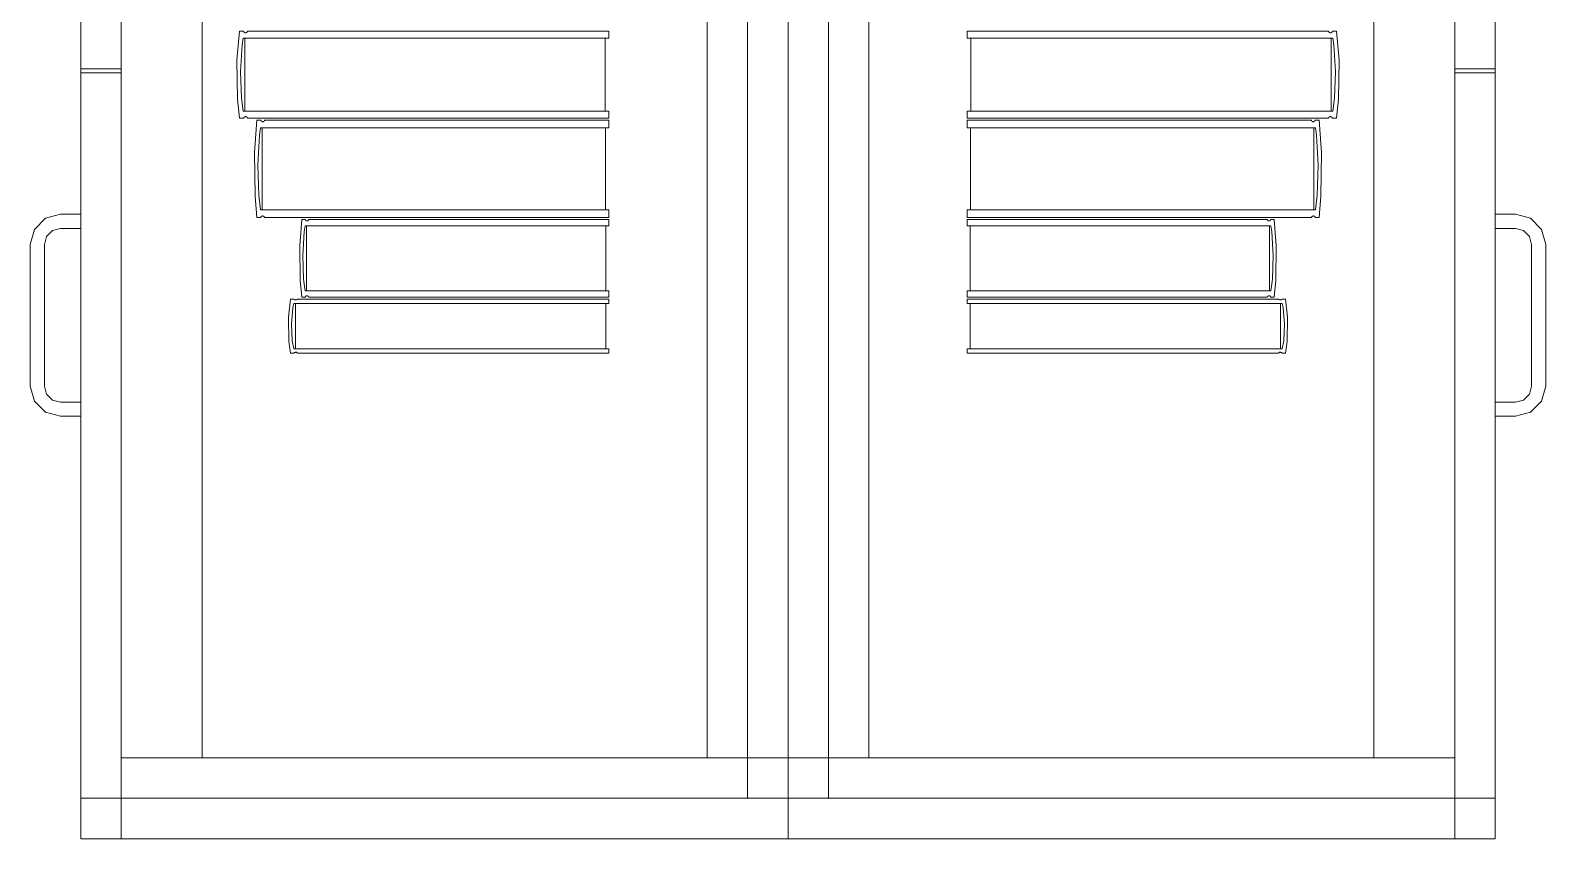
# Model space of a CAD drawing. Header units: inches. Extents: x -19 to 5698, y -728 to 92.
# Drawn here: x 12.295 to 13.045, y 35.212 to 35.612 of the extents above; entities that cross this region are included whole.
import ezdxf

# ---------------------------------------------------------------- set-up
doc = ezdxf.new("R2010")
doc.units = ezdxf.units.IN
doc.header["$MEASUREMENT"] = 0
doc.layers.add('Interior - Mobiliario', color=7, linetype='Continuous')

msp = doc.modelspace()

# ---------------------------------------------------------------- linework, layer by layer
at = {"layer": 'Interior - Mobiliario', "color": 175, "linetype": 'Continuous', "lineweight": 13}
for p, q in [((12.31998, 36.7121), (12.31998, 35.2121)), ((12.66998, 35.2121), (12.66998, 36.7121)), ((12.66998, 35.2121), (12.66998, 36.7121)), ((13.01998, 36.7121), (13.01998, 35.2121)), ((12.31998, 35.2321), (12.31998, 36.6921)), ((12.31998, 35.2321), (12.31998, 36.6921)), ((12.33998, 35.2321), (12.33998, 36.6921)), ((12.33998, 35.2321), (12.33998, 36.6921)), ((12.33998, 35.2321), (12.33998, 36.6921)), ((12.64998, 36.6921), (12.64998, 35.2321)), ((12.64998, 36.6921), (12.64998, 35.2321)), ((12.64998, 35.2321), (12.64998, 36.6921)), ((12.64998, 36.6921), (12.64998, 35.2321)), ((12.64998, 36.6921), (12.64998, 35.2321)), ((12.64998, 36.6921), (12.64998, 35.2321)), ((12.66998, 36.6921), (12.66998, 35.2321)), ((12.66998, 36.6921), (12.66998, 35.2321)), ((12.66998, 36.6921), (12.66998, 35.2321)), ((12.66998, 36.6921), (12.66998, 35.2321)), ((12.66998, 36.6921), (12.66998, 35.2321)), ((12.66998, 36.6921), (12.66998, 35.2321)), ((12.68998, 36.6921), (12.68998, 35.2321)), ((12.68998, 36.6921), (12.68998, 35.2321)), ((12.68998, 35.2321), (12.68998, 36.6921)), ((12.68998, 36.6921), (12.68998, 35.2321)), ((12.68998, 36.6921), (12.68998, 35.2321)), ((12.68998, 36.6921), (12.68998, 35.2321)), ((12.99998, 35.2321), (12.99998, 36.6921)), ((12.99998, 35.2321), (12.99998, 36.6921)), ((12.99998, 35.2321), (12.99998, 36.6921)), ((13.01998, 35.2321), (13.01998, 36.6921)), ((13.01998, 35.2321), (13.01998, 36.6921)), ((12.33998, 35.2521), (12.33998, 36.6721)), ((12.37998, 36.6721), (12.37998, 35.2521)), ((12.62998, 35.2521), (12.62998, 36.6721)), ((12.66998, 36.6721), (12.66998, 35.2521)), ((12.66998, 36.6721), (12.66998, 35.2521)), ((12.70998, 35.2521), (12.70998, 36.6721)), ((12.95998, 36.6721), (12.95998, 35.2521)), ((12.99998, 35.2521), (12.99998, 36.6721)), ((12.31998, 35.9521), (12.31998, 35.5931)), ((12.33998, 35.9521), (12.33998, 35.5931)), ((12.99998, 35.9521), (12.99998, 35.5931)), ((13.01998, 35.9521), (13.01998, 35.5931)), ((12.39726, 35.59731), (12.39849, 35.61162)), ((12.39849, 35.61162), (12.40048, 35.61162)), ((12.40048, 35.61162), (12.40063, 35.61139)), ((12.40063, 35.61139), (12.40086, 35.61114)), ((12.40086, 35.61114), (12.40112, 35.61098)), ((12.40112, 35.61098), (12.40138, 35.6109)), ((12.40138, 35.6109), (12.40165, 35.61091)), ((12.40165, 35.61091), (12.40192, 35.61101)), ((12.40192, 35.61101), (12.40217, 35.61119)), ((12.40217, 35.61119), (12.4024, 35.61145)), ((12.4024, 35.61145), (12.4025, 35.61162)), ((12.4025, 35.61162), (12.58132, 35.61162)), ((12.58132, 35.61162), (12.58132, 35.60819)), ((12.93746, 35.61162), (12.75864, 35.61162)), ((12.75864, 35.61162), (12.75864, 35.60819)), ((12.93756, 35.61145), (12.93746, 35.61162)), ((12.93779, 35.61119), (12.93756, 35.61145)), ((12.93804, 35.61101), (12.93779, 35.61119)), ((12.9383, 35.61091), (12.93804, 35.61101)), ((12.93857, 35.6109), (12.9383, 35.61091)), ((12.93884, 35.61098), (12.93857, 35.6109)), ((12.93909, 35.61114), (12.93884, 35.61098)), ((12.93933, 35.61139), (12.93909, 35.61114)), ((12.93948, 35.61162), (12.93933, 35.61139)), ((12.94147, 35.61162), (12.93948, 35.61162)), ((12.9427, 35.59731), (12.94147, 35.61162)), ((12.39978, 35.60493), (12.39901, 35.59177)), ((12.40032, 35.60819), (12.39978, 35.60493)), ((12.58132, 35.60819), (12.40032, 35.60819)), ((12.40123, 35.57214), (12.40123, 35.60819)), ((12.57949, 35.60819), (12.57949, 35.57214)), ((12.75864, 35.60819), (12.93964, 35.60819)), ((12.76046, 35.60819), (12.76046, 35.57214)), ((12.93873, 35.57214), (12.93873, 35.60819)), ((12.93964, 35.60819), (12.94018, 35.60493)), ((12.94018, 35.60493), (12.94095, 35.59177)), ((12.39749, 35.57812), (12.39726, 35.59731)), ((12.94247, 35.57812), (12.9427, 35.59731)), ((12.31998, 35.5931), (12.33998, 35.5931)), ((12.31998, 35.2321), (12.31998, 35.5911)), ((12.31998, 35.5911), (12.33998, 35.5911)), ((12.33998, 35.2321), (12.33998, 35.5911)), ((12.39901, 35.59177), (12.39948, 35.57856)), ((12.94095, 35.59177), (12.94048, 35.57856)), ((13.01998, 35.5931), (12.99998, 35.5931)), ((12.99998, 35.2321), (12.99998, 35.5911)), ((13.01998, 35.5911), (12.99998, 35.5911)), ((13.01998, 35.2321), (13.01998, 35.5911)), ((12.39849, 35.5687), (12.39749, 35.57812)), ((12.39948, 35.57856), (12.40032, 35.57214)), ((12.94048, 35.57856), (12.93964, 35.57214)), ((12.94147, 35.5687), (12.94247, 35.57812)), ((12.40048, 35.5687), (12.39849, 35.5687)), ((12.40032, 35.57214), (12.58132, 35.57214)), ((12.40058, 35.56887), (12.40048, 35.5687)), ((12.40081, 35.56913), (12.40058, 35.56887)), ((12.40106, 35.56931), (12.40081, 35.56913)), ((12.40133, 35.56941), (12.40106, 35.56931)), ((12.4016, 35.56942), (12.40133, 35.56941)), ((12.40186, 35.56934), (12.4016, 35.56942)), ((12.40212, 35.56918), (12.40186, 35.56934)), ((12.40235, 35.56893), (12.40212, 35.56918)), ((12.4025, 35.5687), (12.40235, 35.56893)), ((12.58132, 35.5687), (12.4025, 35.5687)), ((12.40598, 35.55161), (12.40715, 35.5677)), ((12.40715, 35.5677), (12.40905, 35.5677)), ((12.40905, 35.5677), (12.40919, 35.56745)), ((12.40919, 35.56745), (12.40941, 35.56717)), ((12.40941, 35.56717), (12.40966, 35.56699)), ((12.40966, 35.56699), (12.40991, 35.5669)), ((12.40991, 35.5669), (12.41017, 35.56691)), ((12.41017, 35.56691), (12.41042, 35.56702)), ((12.41042, 35.56702), (12.41066, 35.56722)), ((12.41066, 35.56722), (12.41088, 35.56752)), ((12.41088, 35.56752), (12.41097, 35.5677)), ((12.41097, 35.5677), (12.58132, 35.5677)), ((12.58132, 35.57214), (12.58132, 35.5687)), ((12.58132, 35.5677), (12.58132, 35.56384)), ((12.93964, 35.57214), (12.75864, 35.57214)), ((12.75864, 35.57214), (12.75864, 35.5687)), ((12.75864, 35.5687), (12.93746, 35.5687)), ((12.92898, 35.5677), (12.75864, 35.5677)), ((12.75864, 35.5677), (12.75864, 35.56384)), ((12.92908, 35.56752), (12.92898, 35.5677)), ((12.9293, 35.56722), (12.92908, 35.56752)), ((12.92954, 35.56702), (12.9293, 35.56722)), ((12.92979, 35.56691), (12.92954, 35.56702)), ((12.93005, 35.5669), (12.92979, 35.56691)), ((12.9303, 35.56699), (12.93005, 35.5669)), ((12.93054, 35.56717), (12.9303, 35.56699)), ((12.93077, 35.56745), (12.93054, 35.56717)), ((12.93091, 35.5677), (12.93077, 35.56745)), ((12.93281, 35.5677), (12.93091, 35.5677)), ((12.93398, 35.55161), (12.93281, 35.5677)), ((12.93746, 35.5687), (12.93761, 35.56893)), ((12.93761, 35.56893), (12.93784, 35.56918)), ((12.93784, 35.56918), (12.9381, 35.56934)), ((12.9381, 35.56934), (12.93836, 35.56942)), ((12.93836, 35.56942), (12.93863, 35.56941)), ((12.93863, 35.56941), (12.9389, 35.56931)), ((12.9389, 35.56931), (12.93915, 35.56913)), ((12.93915, 35.56913), (12.93938, 35.56887)), ((12.93938, 35.56887), (12.93948, 35.5687)), ((12.93948, 35.5687), (12.94147, 35.5687)), ((12.40838, 35.56018), (12.40765, 35.54539)), ((12.40889, 35.56384), (12.40838, 35.56018)), ((12.58132, 35.56384), (12.40889, 35.56384)), ((12.40976, 35.5233), (12.40976, 35.56384)), ((12.57958, 35.56384), (12.57958, 35.5233)), ((12.75864, 35.56384), (12.93106, 35.56384)), ((12.76038, 35.56384), (12.76038, 35.5233)), ((12.93019, 35.5233), (12.93019, 35.56384)), ((12.93106, 35.56384), (12.93158, 35.56018)), ((12.93158, 35.56018), (12.93231, 35.54539)), ((12.4062, 35.53003), (12.40598, 35.55161)), ((12.93376, 35.53003), (12.93398, 35.55161)), ((12.40765, 35.54539), (12.40809, 35.53053)), ((12.93231, 35.54539), (12.93186, 35.53053)), ((12.40715, 35.51944), (12.4062, 35.53003)), ((12.40809, 35.53053), (12.40889, 35.5233)), ((12.93186, 35.53053), (12.93106, 35.5233)), ((12.93281, 35.51944), (12.93376, 35.53003)), ((12.30998, 35.5211), (12.30248, 35.51909)), ((12.31998, 35.5211), (12.30998, 35.5211)), ((12.31998, 35.5141), (12.31998, 35.5211)), ((12.40889, 35.5233), (12.58132, 35.5233)), ((12.4096, 35.52013), (12.40936, 35.51992)), ((12.40985, 35.52024), (12.4096, 35.52013)), ((12.41011, 35.52025), (12.40985, 35.52024)), ((12.41036, 35.52016), (12.41011, 35.52025)), ((12.41061, 35.51998), (12.41036, 35.52016)), ((12.58132, 35.5233), (12.58132, 35.51944)), ((12.93106, 35.5233), (12.75864, 35.5233)), ((12.75864, 35.5233), (12.75864, 35.51944)), ((12.92935, 35.51998), (12.92959, 35.52016)), ((12.92959, 35.52016), (12.92985, 35.52025)), ((12.92985, 35.52025), (12.9301, 35.52024)), ((12.9301, 35.52024), (12.93036, 35.52013)), ((12.93036, 35.52013), (12.9306, 35.51992)), ((13.01998, 35.5211), (13.02998, 35.5211)), ((13.01998, 35.5141), (13.01998, 35.5211)), ((13.02998, 35.5211), (13.03748, 35.51909)), ((12.29699, 35.5136), (12.29498, 35.5061)), ((12.30248, 35.51909), (12.29699, 35.5136)), ((12.30305, 35.5101), (12.30598, 35.51303)), ((12.30598, 35.51303), (12.30998, 35.5141)), ((12.30998, 35.5141), (12.31998, 35.5141)), ((12.40905, 35.51944), (12.40715, 35.51944)), ((12.40914, 35.51963), (12.40905, 35.51944)), ((12.40936, 35.51992), (12.40914, 35.51963)), ((12.41083, 35.5197), (12.41061, 35.51998)), ((12.41097, 35.51944), (12.41083, 35.5197)), ((12.58132, 35.51944), (12.41097, 35.51944)), ((12.4284, 35.50567), (12.42942, 35.51844)), ((12.42942, 35.51844), (12.43107, 35.51844)), ((12.43094, 35.51538), (12.43049, 35.51247)), ((12.58132, 35.51538), (12.43094, 35.51538)), ((12.43107, 35.51844), (12.43119, 35.51824)), ((12.43119, 35.51824), (12.43139, 35.51802)), ((12.43139, 35.51802), (12.4316, 35.51787)), ((12.4316, 35.51787), (12.43182, 35.5178)), ((12.4317, 35.48321), (12.4317, 35.51538)), ((12.43182, 35.5178), (12.43205, 35.51781)), ((12.43205, 35.51781), (12.43227, 35.5179)), ((12.43227, 35.5179), (12.43248, 35.51806)), ((12.43248, 35.51806), (12.43267, 35.51829)), ((12.43267, 35.51829), (12.43275, 35.51844)), ((12.43275, 35.51844), (12.58132, 35.51844)), ((12.5798, 35.51538), (12.5798, 35.48321)), ((12.58132, 35.51844), (12.58132, 35.51538)), ((12.75864, 35.51944), (12.92898, 35.51944)), ((12.90721, 35.51844), (12.75864, 35.51844)), ((12.75864, 35.51844), (12.75864, 35.51538)), ((12.75864, 35.51538), (12.90902, 35.51538)), ((12.76016, 35.51538), (12.76016, 35.48321)), ((12.90729, 35.51829), (12.90721, 35.51844)), ((12.90748, 35.51806), (12.90729, 35.51829)), ((12.90769, 35.5179), (12.90748, 35.51806)), ((12.90791, 35.51781), (12.90769, 35.5179)), ((12.90813, 35.5178), (12.90791, 35.51781)), ((12.90836, 35.51787), (12.90813, 35.5178)), ((12.90826, 35.48321), (12.90826, 35.51538)), ((12.90857, 35.51802), (12.90836, 35.51787)), ((12.90876, 35.51824), (12.90857, 35.51802)), ((12.90889, 35.51844), (12.90876, 35.51824)), ((12.91054, 35.51844), (12.90889, 35.51844)), ((12.90902, 35.51538), (12.90947, 35.51247)), ((12.91156, 35.50567), (12.91054, 35.51844)), ((12.92898, 35.51944), (12.92913, 35.5197)), ((12.92913, 35.5197), (12.92935, 35.51998)), ((12.9306, 35.51992), (12.93082, 35.51963)), ((12.93082, 35.51963), (12.93091, 35.51944)), ((12.93091, 35.51944), (12.93281, 35.51944)), ((13.02998, 35.5141), (13.01998, 35.5141)), ((13.03398, 35.51303), (13.02998, 35.5141)), ((13.03691, 35.5101), (13.03398, 35.51303)), ((13.03748, 35.51909), (13.04297, 35.5136)), ((13.04297, 35.5136), (13.04498, 35.5061)), ((12.29498, 35.5061), (12.29498, 35.4361)), ((12.30198, 35.5061), (12.30305, 35.5101)), ((12.30198, 35.4361), (12.30198, 35.5061)), ((12.42859, 35.48854), (12.4284, 35.50567)), ((12.43049, 35.51247), (12.42985, 35.50073)), ((12.90947, 35.51247), (12.91011, 35.50073)), ((12.91137, 35.48854), (12.91156, 35.50567)), ((13.03798, 35.5061), (13.03691, 35.5101)), ((13.03798, 35.4361), (13.03798, 35.5061)), ((13.04498, 35.5061), (13.04498, 35.4361)), ((12.42985, 35.50073), (12.43024, 35.48894)), ((12.91011, 35.50073), (12.90972, 35.48894)), ((12.42942, 35.48015), (12.42859, 35.48854)), ((12.43024, 35.48894), (12.43094, 35.48321)), ((12.43094, 35.48321), (12.58132, 35.48321)), ((12.58132, 35.48321), (12.58132, 35.48015)), ((12.90902, 35.48321), (12.75864, 35.48321)), ((12.75864, 35.48321), (12.75864, 35.48015)), ((12.90972, 35.48894), (12.90902, 35.48321)), ((12.91054, 35.48015), (12.91137, 35.48854)), ((12.42275, 35.47022), (12.42381, 35.47915)), ((12.42381, 35.47915), (12.42552, 35.47915)), ((12.42538, 35.477), (12.42491, 35.47497)), ((12.58132, 35.477), (12.42538, 35.477)), ((12.42552, 35.47915), (12.42565, 35.479)), ((12.42565, 35.479), (12.42585, 35.47885)), ((12.42585, 35.47885), (12.42607, 35.47875)), ((12.42607, 35.47875), (12.4263, 35.4787)), ((12.42617, 35.45452), (12.42617, 35.477)), ((12.4263, 35.4787), (12.42653, 35.4787)), ((12.42653, 35.4787), (12.42676, 35.47877)), ((12.42676, 35.47877), (12.42698, 35.47888)), ((12.42698, 35.47888), (12.42717, 35.47904)), ((12.42717, 35.47904), (12.42726, 35.47915)), ((12.42726, 35.47915), (12.58132, 35.47915)), ((12.43107, 35.48015), (12.42942, 35.48015)), ((12.43115, 35.48029), (12.43107, 35.48015)), ((12.43135, 35.48053), (12.43115, 35.48029)), ((12.43156, 35.48069), (12.43135, 35.48053)), ((12.43177, 35.48078), (12.43156, 35.48069)), ((12.432, 35.48079), (12.43177, 35.48078)), ((12.43222, 35.48072), (12.432, 35.48079)), ((12.43243, 35.48057), (12.43222, 35.48072)), ((12.43263, 35.48035), (12.43243, 35.48057)), ((12.43275, 35.48015), (12.43263, 35.48035)), ((12.58132, 35.48015), (12.43275, 35.48015)), ((12.57975, 35.477), (12.57975, 35.45452)), ((12.58132, 35.47915), (12.58132, 35.477)), ((12.75864, 35.48015), (12.90721, 35.48015)), ((12.9127, 35.47915), (12.75864, 35.47915)), ((12.75864, 35.47915), (12.75864, 35.477)), ((12.75864, 35.477), (12.91458, 35.477)), ((12.76021, 35.477), (12.76021, 35.45452)), ((12.90721, 35.48015), (12.90733, 35.48035)), ((12.90733, 35.48035), (12.90753, 35.48057)), ((12.90753, 35.48057), (12.90774, 35.48072)), ((12.90774, 35.48072), (12.90796, 35.48079)), ((12.90796, 35.48079), (12.90818, 35.48078)), ((12.90818, 35.48078), (12.9084, 35.48069)), ((12.9084, 35.48069), (12.90861, 35.48053)), ((12.90861, 35.48053), (12.9088, 35.48029)), ((12.9088, 35.48029), (12.90889, 35.48015)), ((12.90889, 35.48015), (12.91054, 35.48015)), ((12.91278, 35.47904), (12.9127, 35.47915)), ((12.91298, 35.47888), (12.91278, 35.47904)), ((12.9132, 35.47877), (12.91298, 35.47888)), ((12.91343, 35.4787), (12.9132, 35.47877)), ((12.91366, 35.4787), (12.91343, 35.4787)), ((12.91389, 35.47875), (12.91366, 35.4787)), ((12.91379, 35.45452), (12.91379, 35.477)), ((12.91411, 35.47885), (12.91389, 35.47875)), ((12.91431, 35.479), (12.91411, 35.47885)), ((12.91444, 35.47915), (12.91431, 35.479)), ((12.91615, 35.47915), (12.91444, 35.47915)), ((12.91458, 35.477), (12.91504, 35.47497)), ((12.91721, 35.47022), (12.91615, 35.47915)), ((12.42294, 35.45825), (12.42275, 35.47022)), ((12.42491, 35.47497), (12.42426, 35.46677)), ((12.91504, 35.47497), (12.9157, 35.46677)), ((12.91701, 35.45825), (12.91721, 35.47022)), ((12.42426, 35.46677), (12.42466, 35.45853)), ((12.9157, 35.46677), (12.9153, 35.45853)), ((12.42381, 35.45237), (12.42294, 35.45825)), ((12.42466, 35.45853), (12.42538, 35.45452)), ((12.42538, 35.45452), (12.58132, 35.45452)), ((12.4258, 35.45264), (12.42561, 35.45248)), ((12.42602, 35.45275), (12.4258, 35.45264)), ((12.42625, 35.45282), (12.42602, 35.45275)), ((12.42648, 35.45282), (12.42625, 35.45282)), ((12.42671, 35.45277), (12.42648, 35.45282)), ((12.42693, 35.45267), (12.42671, 35.45277)), ((12.42713, 35.45252), (12.42693, 35.45267)), ((12.42726, 35.45237), (12.42713, 35.45252)), ((12.58132, 35.45452), (12.58132, 35.45237)), ((12.91458, 35.45452), (12.75864, 35.45452)), ((12.75864, 35.45452), (12.75864, 35.45237)), ((12.9127, 35.45237), (12.91283, 35.45252)), ((12.91283, 35.45252), (12.91303, 35.45267)), ((12.91303, 35.45267), (12.91325, 35.45277)), ((12.91325, 35.45277), (12.91348, 35.45282)), ((12.91348, 35.45282), (12.91371, 35.45282)), ((12.91371, 35.45282), (12.91394, 35.45275)), ((12.91394, 35.45275), (12.91415, 35.45264)), ((12.91415, 35.45264), (12.91435, 35.45248)), ((12.9153, 35.45853), (12.91458, 35.45452)), ((12.91615, 35.45237), (12.91701, 35.45825)), ((12.42552, 35.45237), (12.42381, 35.45237)), ((12.42561, 35.45248), (12.42552, 35.45237)), ((12.58132, 35.45237), (12.42726, 35.45237)), ((12.75864, 35.45237), (12.9127, 35.45237)), ((12.91435, 35.45248), (12.91444, 35.45237)), ((12.91444, 35.45237), (12.91615, 35.45237)), ((12.29498, 35.4361), (12.29699, 35.4286)), ((12.30305, 35.4321), (12.30198, 35.4361)), ((12.30598, 35.42917), (12.30305, 35.4321)), ((13.03398, 35.42917), (13.03691, 35.4321)), ((13.03691, 35.4321), (13.03798, 35.4361)), ((13.04498, 35.4361), (13.04297, 35.4286)), ((12.29699, 35.4286), (12.30248, 35.42311)), ((12.30248, 35.42311), (12.30998, 35.4211)), ((12.30998, 35.4281), (12.30598, 35.42917)), ((12.31998, 35.4281), (12.30998, 35.4281)), ((12.31998, 35.4211), (12.31998, 35.4281)), ((13.01998, 35.4281), (13.02998, 35.4281)), ((13.01998, 35.4211), (13.01998, 35.4281)), ((13.02998, 35.4281), (13.03398, 35.42917)), ((13.03748, 35.42311), (13.02998, 35.4211)), ((13.04297, 35.4286), (13.03748, 35.42311)), ((12.30998, 35.4211), (12.31998, 35.4211)), ((13.02998, 35.4211), (13.01998, 35.4211)), ((12.37998, 35.2521), (12.33998, 35.2521)), ((12.33998, 35.2121), (12.33998, 35.2521)), ((12.62998, 35.2521), (12.37998, 35.2521)), ((12.66998, 35.2521), (12.62998, 35.2521)), ((12.66998, 35.2521), (12.70998, 35.2521)), ((12.66998, 35.2521), (12.66998, 35.2121)), ((12.66998, 35.2521), (12.66998, 35.2121)), ((12.70998, 35.2521), (12.95998, 35.2521)), ((12.95998, 35.2521), (12.99998, 35.2521)), ((12.99998, 35.2121), (12.99998, 35.2521)), ((12.31998, 35.2321), (12.66998, 35.2321)), ((12.31998, 35.2321), (12.31998, 35.2121)), ((12.31998, 35.2121), (12.31998, 35.2321)), ((12.31998, 35.2321), (12.66998, 35.2321)), ((12.66998, 35.2321), (12.31998, 35.2321)), ((12.64998, 35.2321), (12.31998, 35.2321)), ((12.31998, 35.2321), (12.33998, 35.2321)), ((12.64998, 35.2321), (12.33998, 35.2321)), ((12.64998, 35.2321), (12.33998, 35.2321)), ((12.64998, 35.2321), (12.33998, 35.2321)), ((12.64998, 35.2321), (12.66998, 35.2321)), ((12.66998, 35.2321), (12.64998, 35.2321)), ((12.68998, 35.2321), (12.66998, 35.2321)), ((12.66998, 35.2321), (12.68998, 35.2321)), ((13.01998, 35.2321), (12.66998, 35.2321)), ((12.66998, 35.2321), (12.66998, 35.2121)), ((12.66998, 35.2321), (12.66998, 35.2121)), ((13.01998, 35.2321), (12.66998, 35.2321)), ((12.66998, 35.2321), (13.01998, 35.2321)), ((12.66998, 35.2321), (12.66998, 35.2121)), ((12.66998, 35.2321), (12.66998, 35.2121)), ((12.68998, 35.2321), (12.99998, 35.2321)), ((12.68998, 35.2321), (13.01998, 35.2321)), ((12.68998, 35.2321), (12.99998, 35.2321)), ((12.68998, 35.2321), (12.99998, 35.2321)), ((13.01998, 35.2321), (12.99998, 35.2321)), ((13.01998, 35.2321), (13.01998, 35.2121)), ((13.01998, 35.2121), (13.01998, 35.2321)), ((12.31998, 35.2121), (12.66998, 35.2121)), ((12.66998, 35.2121), (12.31998, 35.2121)), ((12.31998, 35.2121), (12.66998, 35.2121)), ((12.66998, 35.2121), (12.33998, 35.2121)), ((13.01998, 35.2121), (12.66998, 35.2121)), ((12.66998, 35.2121), (13.01998, 35.2121)), ((12.66998, 35.2121), (12.99998, 35.2121)), ((13.01998, 35.2121), (12.66998, 35.2121))]:
    msp.add_line(p, q, dxfattribs=at)

doc.saveas('drawing.dxf')
